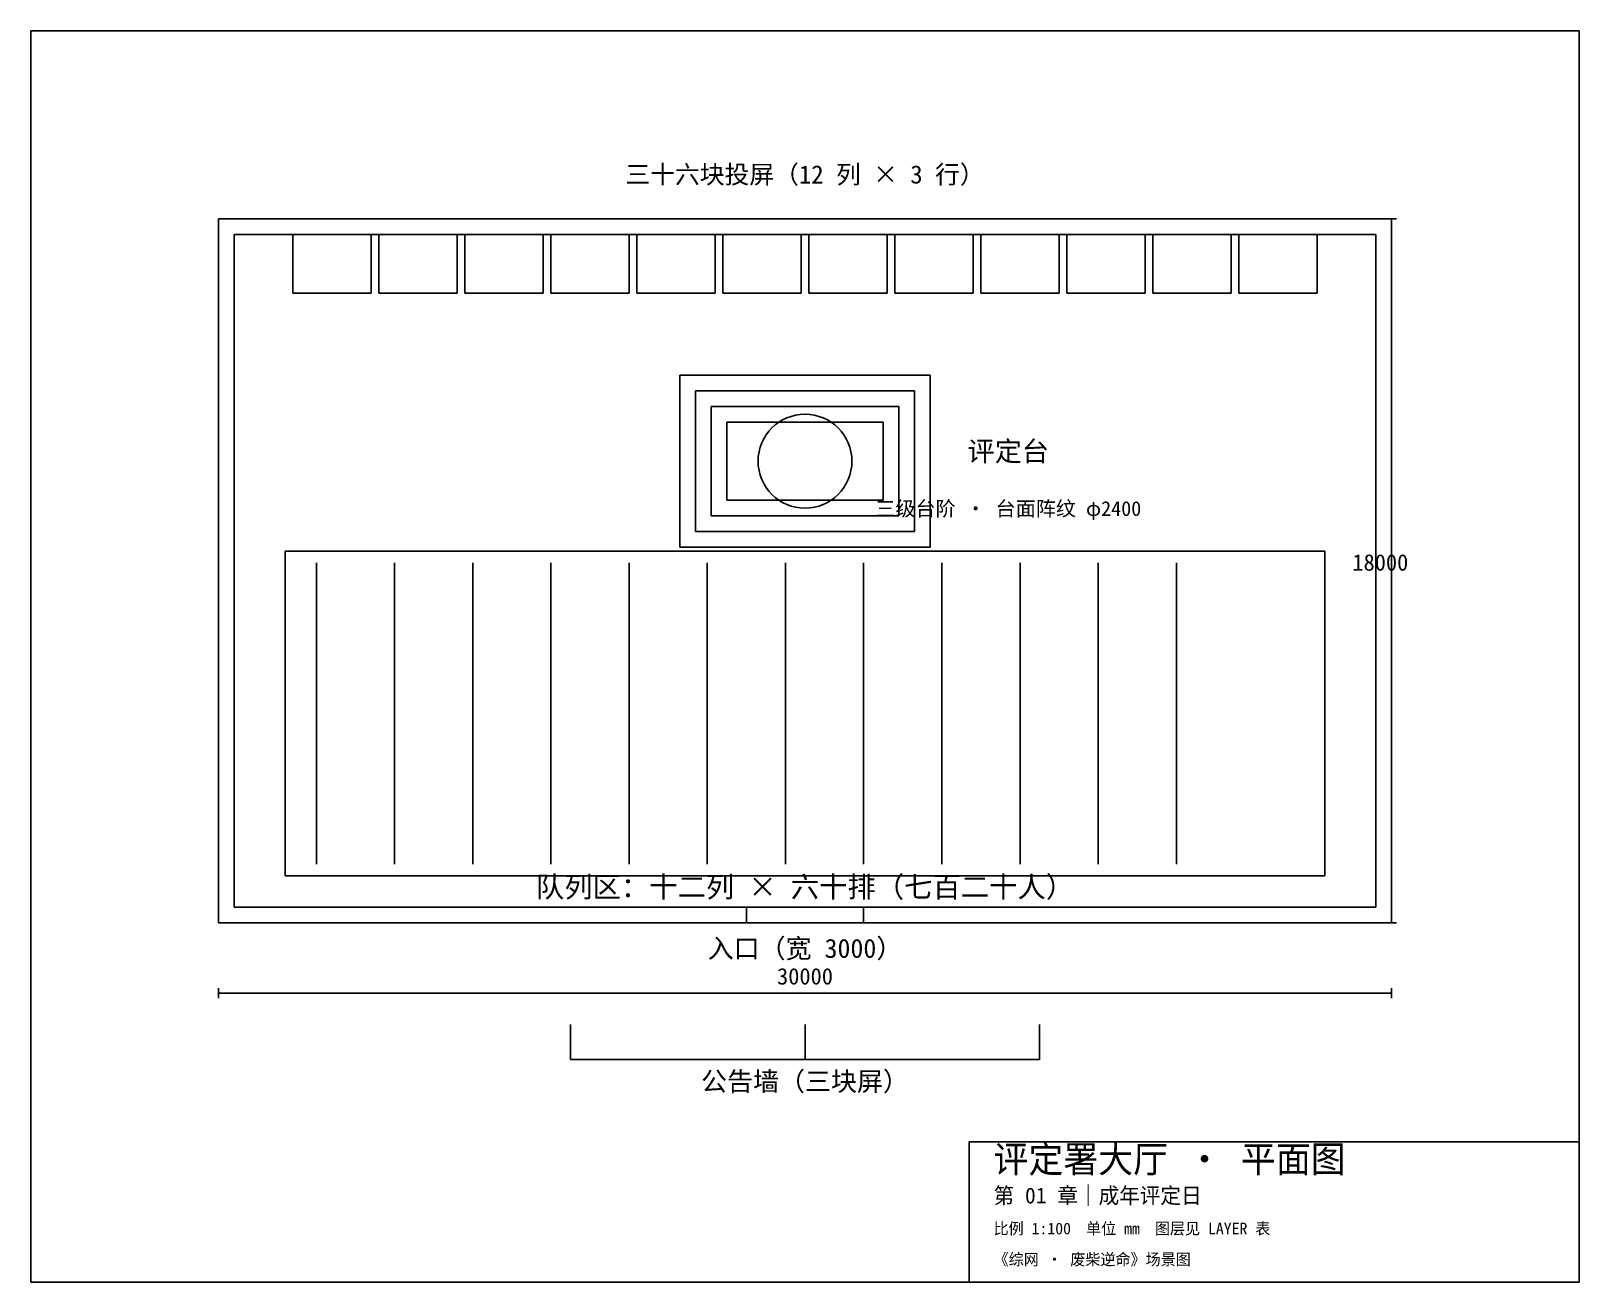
# Model space of a CAD drawing. Extents: x -4800 to 34800, y -9188 to 22800.
import ezdxf
from ezdxf.enums import TextEntityAlignment as Align

# ---------------------------------------------------------------- set-up
doc = ezdxf.new("R2010")
doc.units = 0
doc.header["$MEASUREMENT"] = 0
for name, color, linetype in [('CIR', 5, 'Continuous'), ('DASH', 4, 'Continuous'), ('DIM', 2, 'Continuous'), ('FIX', 1, 'Continuous'), ('FRAME', 8, 'Continuous'), ('FURN', 3, 'Continuous'), ('TEXT', 7, 'Continuous'), ('TITLE', 6, 'Continuous'), ('WALL', 7, 'Continuous')]:
    doc.layers.add(name, color=color, linetype=linetype)
doc.styles.add('HZ', font='simhei.ttf')

msp = doc.modelspace()

# ---------------------------------------------------------------- linework, layer by layer
at = {"layer": 'CIR'}
msp.add_circle((15000, 11800), 1200, dxfattribs=at)
at = {"layer": 'DASH'}
for p, q in [((28300, 9500), (1700, 9500)), ((1700, 9500), (1700, 1200)), ((28300, 1200), (28300, 9500)), ((1700, 1200), (28300, 1200))]:
    msp.add_line(p, q, dxfattribs=at)
at = {"layer": 'DIM'}
for p, q in [((29871, 18000), (30129, 18000)), ((30000, 0), (30000, 18000)), ((29871, 0), (30129, 0)), ((0, -1929), (0, -1671)), ((0, -1800), (30000, -1800)), ((30000, -1929), (30000, -1671))]:
    msp.add_line(p, q, dxfattribs=at)
at = {"layer": 'FIX'}
for p, q in [((3900, 17600), (1900, 17600)), ((1900, 17600), (1900, 16100)), ((3900, 16100), (3900, 17600)), ((6100, 17600), (4100, 17600)), ((4100, 17600), (4100, 16100)), ((6100, 16100), (6100, 17600)), ((8300, 17600), (6300, 17600)), ((6300, 17600), (6300, 16100)), ((8300, 16100), (8300, 17600)), ((10500, 17600), (8500, 17600)), ((8500, 17600), (8500, 16100)), ((10500, 16100), (10500, 17600)), ((12700, 17600), (10700, 17600)), ((10700, 17600), (10700, 16100)), ((12700, 16100), (12700, 17600)), ((14900, 17600), (12900, 17600)), ((12900, 17600), (12900, 16100)), ((14900, 16100), (14900, 17600)), ((17100, 17600), (15100, 17600)), ((15100, 17600), (15100, 16100)), ((17100, 16100), (17100, 17600)), ((19300, 17600), (17300, 17600)), ((17300, 17600), (17300, 16100)), ((19300, 16100), (19300, 17600)), ((21500, 17600), (19500, 17600)), ((19500, 17600), (19500, 16100)), ((21500, 16100), (21500, 17600)), ((23700, 17600), (21700, 17600)), ((21700, 17600), (21700, 16100)), ((23700, 16100), (23700, 17600)), ((25900, 17600), (23900, 17600)), ((23900, 17600), (23900, 16100)), ((25900, 16100), (25900, 17600)), ((28100, 17600), (26100, 17600)), ((26100, 17600), (26100, 16100)), ((28100, 16100), (28100, 17600)), ((1900, 16100), (3900, 16100)), ((4100, 16100), (6100, 16100)), ((6300, 16100), (8300, 16100)), ((8500, 16100), (10500, 16100)), ((10700, 16100), (12700, 16100)), ((12900, 16100), (14900, 16100)), ((15100, 16100), (17100, 16100)), ((17300, 16100), (19300, 16100)), ((19500, 16100), (21500, 16100)), ((21700, 16100), (23700, 16100)), ((23900, 16100), (25900, 16100)), ((26100, 16100), (28100, 16100)), ((17000, 12800), (13000, 12800)), ((13000, 12800), (13000, 10800)), ((17000, 10800), (17000, 12800)), ((13000, 10800), (17000, 10800)), ((9000, -3500), (9000, -2600)), ((15000, -3500), (15000, -2600)), ((21000, -3500), (21000, -2600)), ((9000, -3500), (21000, -3500))]:
    msp.add_line(p, q, dxfattribs=at)
at = {"layer": 'FRAME'}
for p, q in [((34800, 22800), (-4800, 22800)), ((-4800, 22800), (-4800, -9188)), ((34800, -9188), (34800, 22800)), ((-4800, -9188), (34800, -9188))]:
    msp.add_line(p, q, dxfattribs=at)
at = {"layer": 'FURN'}
for p, q in [((18200, 14000), (11800, 14000)), ((11800, 14000), (11800, 9600)), ((18200, 9600), (18200, 14000)), ((17800, 13600), (12200, 13600)), ((12200, 13600), (12200, 10000)), ((17800, 10000), (17800, 13600)), ((17400, 13200), (12600, 13200)), ((12600, 13200), (12600, 10400)), ((17400, 10400), (17400, 13200)), ((12600, 10400), (17400, 10400)), ((12200, 10000), (17800, 10000)), ((11800, 9600), (18200, 9600)), ((2500, 1500), (2500, 9200)), ((4500, 1500), (4500, 9200)), ((6500, 1500), (6500, 9200)), ((8500, 1500), (8500, 9200)), ((10500, 1500), (10500, 9200)), ((12500, 1500), (12500, 9200)), ((14500, 1500), (14500, 9200)), ((16500, 1500), (16500, 9200)), ((18500, 1500), (18500, 9200)), ((20500, 1500), (20500, 9200)), ((22500, 1500), (22500, 9200)), ((24500, 1500), (24500, 9200))]:
    msp.add_line(p, q, dxfattribs=at)
at = {"layer": 'TITLE'}
for p in [(19200, -9188), (34800, -5600)]:
    msp.add_line(p, (19200, -5600), dxfattribs=at)
at = {"layer": 'WALL'}
for p, q in [((30000, 18000), (0, 18000)), ((0, 18000), (0, 0)), ((30000, 0), (30000, 18000)), ((29600, 17600), (400, 17600)), ((400, 17600), (400, 400)), ((29600, 400), (29600, 17600)), ((400, 400), (29600, 400)), ((13500, 0), (13500, 400)), ((16500, 0), (16500, 400)), ((0, 0), (30000, 0))]:
    msp.add_line(p, q, dxfattribs=at)

# ---------------------------------------------------------------- texts
at = {"layer": 'DIM', "style": 'HZ'}
for s, p in [('18000', (29717, 9000)), ('30000', (15000, -1581))]:
    msp.add_text(s, height=420.7, dxfattribs=at).set_placement(p, align=Align.CENTER)
at = {"layer": 'FURN', "style": 'HZ'}
msp.add_text('三级台阶 · 台面阵纹 φ2400', height=376.43, dxfattribs=at).set_placement((20200, 10400), align=Align.CENTER)
at = {"layer": 'TEXT', "style": 'HZ'}
for s, height, p in [('三十六块投屏（12 列 × 3 行）', 465, (15000, 18900)), ('评定台', 509.3, (20200, 11800)), ('队列区：十二列 × 六十排（七百二十人）', 531.43, (15000, 650)), ('入口（宽 3000）', 487.1, (15000, -900)), ('公告墙（三块屏）', 487.1, (15000, -4300))]:
    msp.add_text(s, height=height, dxfattribs=at).set_placement(p, align=Align.CENTER)
at = {"layer": 'TITLE'}
for s, height, p in [('评定署大厅 · 平面图', 686.4, (19824, -6389)), ('第 01 章｜成年评定日', 405.6, (19824, -7179)), ('比例 1:100\u3000单位 mm\u3000图层见 LAYER 表', 296.4, (19824, -7968)), ('《综网 · 废柴逆命》场景图', 296.4, (19824, -8757))]:
    msp.add_text(s, height=height, dxfattribs=at).set_placement(p)

doc.saveas('drawing.dxf')
